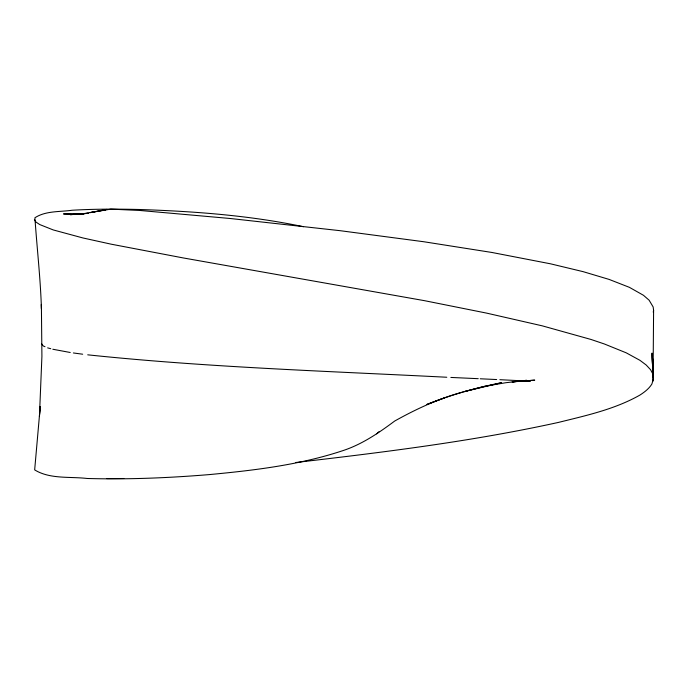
<?xml version="1.0" encoding="UTF-8"?>
<svg xmlns="http://www.w3.org/2000/svg" width="688" height="688" viewBox="0 0 688 688"><rect width="100%" height="100%" fill="white"/><g stroke="black" fill="none" stroke-linecap="round" stroke-linejoin="round"><path stroke-width="1.03" d="M295.892 462.491C383.809 452.231 471.882 441.447 558.407 422.423C586.185 415.543 614.831 409.317 639.952 395.058C644.501 392.117 648.939 388.772 651.846 384.102C655.346 374.367 651.149 363.23 652.052 353.056L653.058 377.248L653.6 310.288L653.153 306.951L649.119 300.209L643.452 295.281L629.417 287.352L609.112 279.414L583.14 271.657L550.477 263.805L491.843 252.453L423.817 241.746L340.19 230.695L230.084 218.483L139.75 210.459L110.802 209.135L89.99 212.626L106.941 209.376M653.247 312.154L653.6 310.288M463.239 391.919C439.142 398.395 416.455 408.878 394.723 421.022C379.028 432.7 362.731 443.898 344.06 450.244C300.604 464.856 254.775 470.308 209.341 474.591C168.723 477.928 127.934 479.639 87.178 478.478C69.909 476.44 49.949 479.347 34.667 469.887L40.239 406.591L39.44 416.421L41.916 356.35L41.383 304.388L41.435 308.783C40.497 278.391 36.954 247.878 34.907 217.769C45.7 210.691 59.796 212.016 72.111 210.244C94.514 208.911 116.977 208.963 139.415 209.496C194.386 211.328 249.555 215.387 303.468 226.713M376.646 433.87L378.942 431.746M426.913 404.424C450.993 394.817 476.087 387.731 501.518 382.709L464.159 391.627L484.73 386.286L505.732 382.734L526.578 380.326L512.13 381.935L534.748 380.137L521.065 381.169L530.396 381.126L519.096 381.032M426.99 404.415L444.104 398.042M105.247 209.995L83.91 213.59L70.382 214.673L88.339 213.314L77.073 214.131L63.502 213.925L83.773 214.278L77.073 214.131M123.831 478.504L106.683 478.59M516.654 380.903L524.179 381.006L522.398 380.851M496.659 379.544L480.241 378.778M499.858 379.69L519.818 380.696M446.787 377.248C327.041 371.124 207.028 367.349 87.72 354.827M450.855 377.437L478.237 378.684M82.672 354.208L73.384 352.961M70.219 352.488L52.821 349.246M47.635 347.87L50.749 348.696M45.004 346.718L43.241 345.944L41.77 344M34.4 219.756L35.982 222.069L39.766 224.572L53.251 229.938L82.981 237.971L111.172 244.18L183.12 257.914L424.582 300.69L486.536 313.1L542.307 325.854L590.992 339.459L604.339 343.966L626.226 352.832L639.969 360.34L646.178 365.001L650.581 369.723L652.981 374.22M652.8 358.869L653.153 381.057"/></g></svg>
